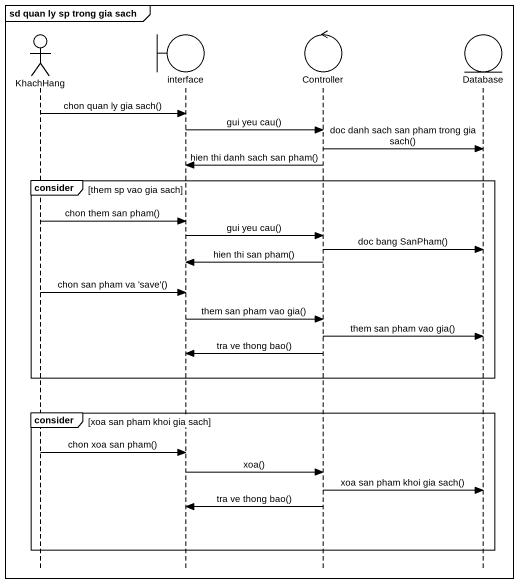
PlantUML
@startuml
mainframe sd quan ly sp trong gia sach
hide footbox
actor KhachHang
boundary "interface" as interface_
control Controller
entity "Database" as Database_

KhachHang -> interface_ : chon quan ly gia sach()
interface_ -> Controller : gui yeu cau()
Controller -> Database_ : doc danh sach san pham trong gia sach()
Controller -> interface_ : hien thi danh sach san pham()
group consider [them sp vao gia sach]
  KhachHang -> interface_ : chon them san pham()
  interface_ -> Controller : gui yeu cau()
  Controller -> Database_ : doc bang SanPham()
  Controller -> interface_ : hien thi san pham()
  KhachHang -> interface_ : chon san pham va 'save'()
  interface_ -> Controller : them san pham vao gia()
  Controller -> Database_ : them san pham vao gia()
  Controller -> interface_ : tra ve thong bao()
end
group consider [xoa san pham khoi gia sach]
  KhachHang -> interface_ : chon xoa san pham()
  interface_ -> Controller : xoa()
  Controller -> Database_ : xoa san pham khoi gia sach()
  Controller -> interface_ : tra ve thong bao()
end
@enduml
